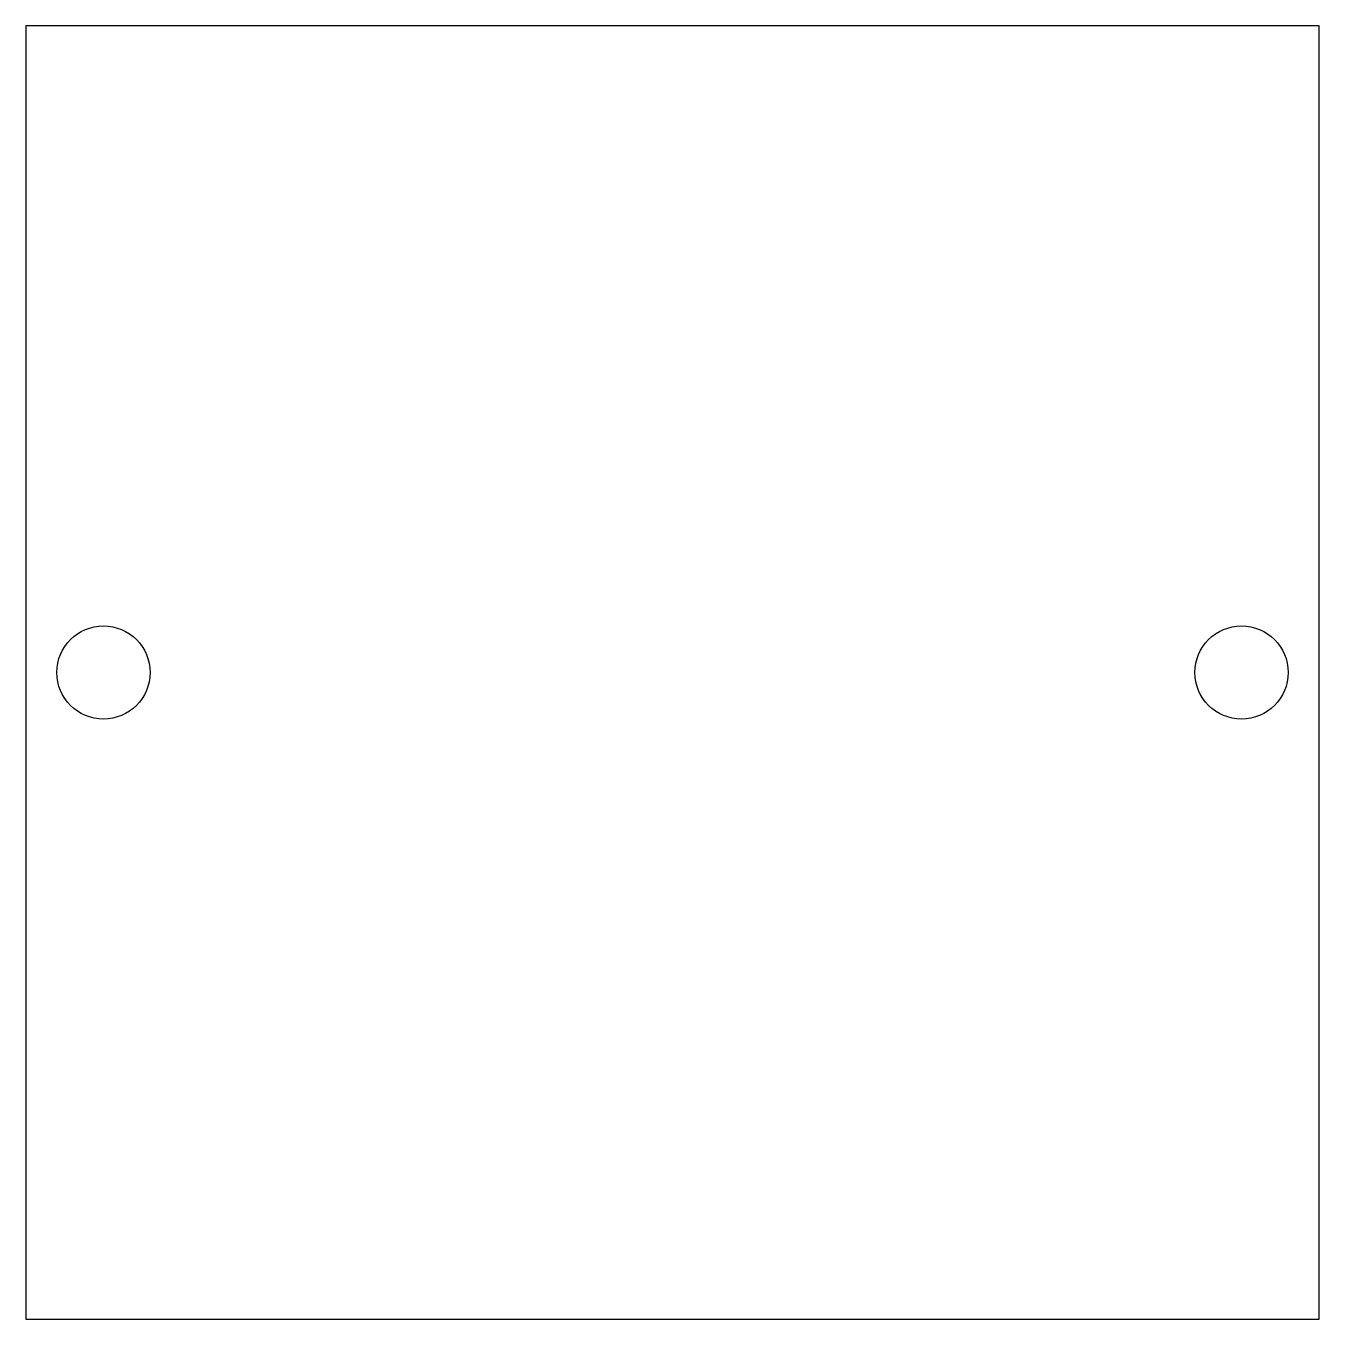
# Model space of a CAD drawing. Header units: millimetres. Extents: x -25 to 0, y -25 to 0.
import ezdxf

# ---------------------------------------------------------------- set-up
doc = ezdxf.new("R2010")
doc.units = ezdxf.units.MM
doc.layers.get('0').update_dxf_attribs({"linetype": 'CONTINUOUS'})

msp = doc.modelspace()

# ---------------------------------------------------------------- linework, layer by layer
msp.add_lwpolyline([(0, 0), (-25, 0), (-25, -25), (0, -25)], close=True)
for centre in [(-23.5, -12.5), (-1.5, -12.5)]:
    msp.add_circle(centre, 0.9)

doc.saveas('drawing.dxf')
